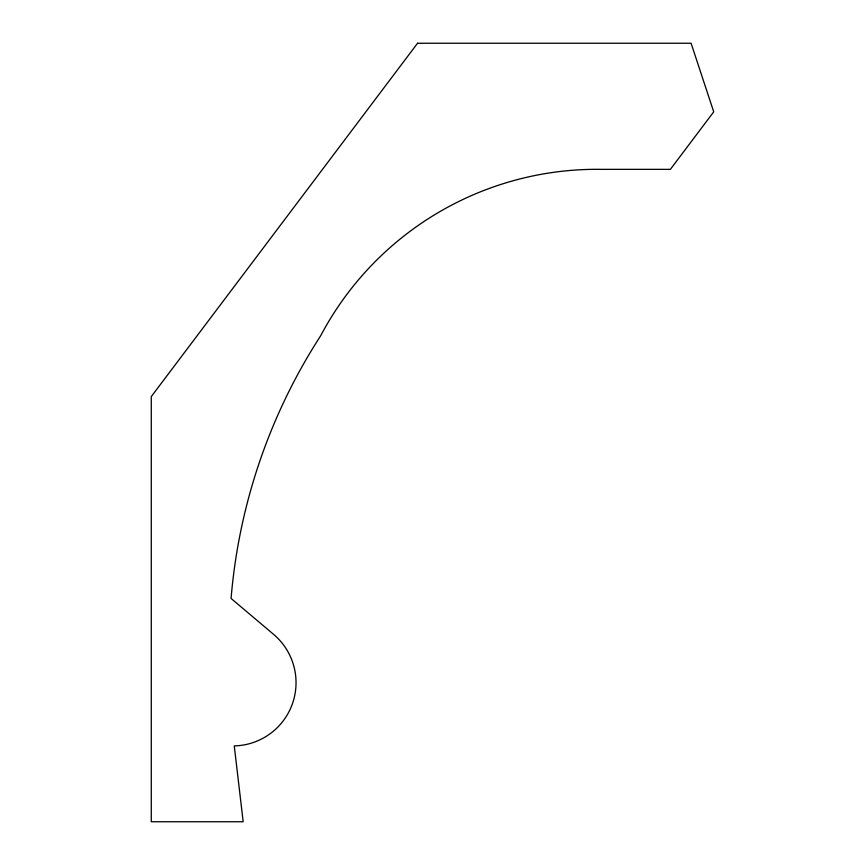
<?xml version="1.0" encoding="UTF-8"?>
<svg xmlns="http://www.w3.org/2000/svg" width="865" height="865" viewBox="0 0 865 865"><rect width="100%" height="100%" fill="white"/><g stroke="black" fill="none" stroke-linecap="round" stroke-linejoin="round"><path stroke-width="1.3" d="M417.546 43.25L151.278 396.592L151.278 821.75L243.173 821.75L234.264 745.9A63.231 63.231 0 0 0 273.491 634.283L231.074 598.45A570.781 570.781 0 0 1 320.71 335.685A312.362 312.362 0 0 1 601.78 169.356L670.375 169.356L713.722 111.834L691.092 43.25L417.546 43.25"/></g></svg>
